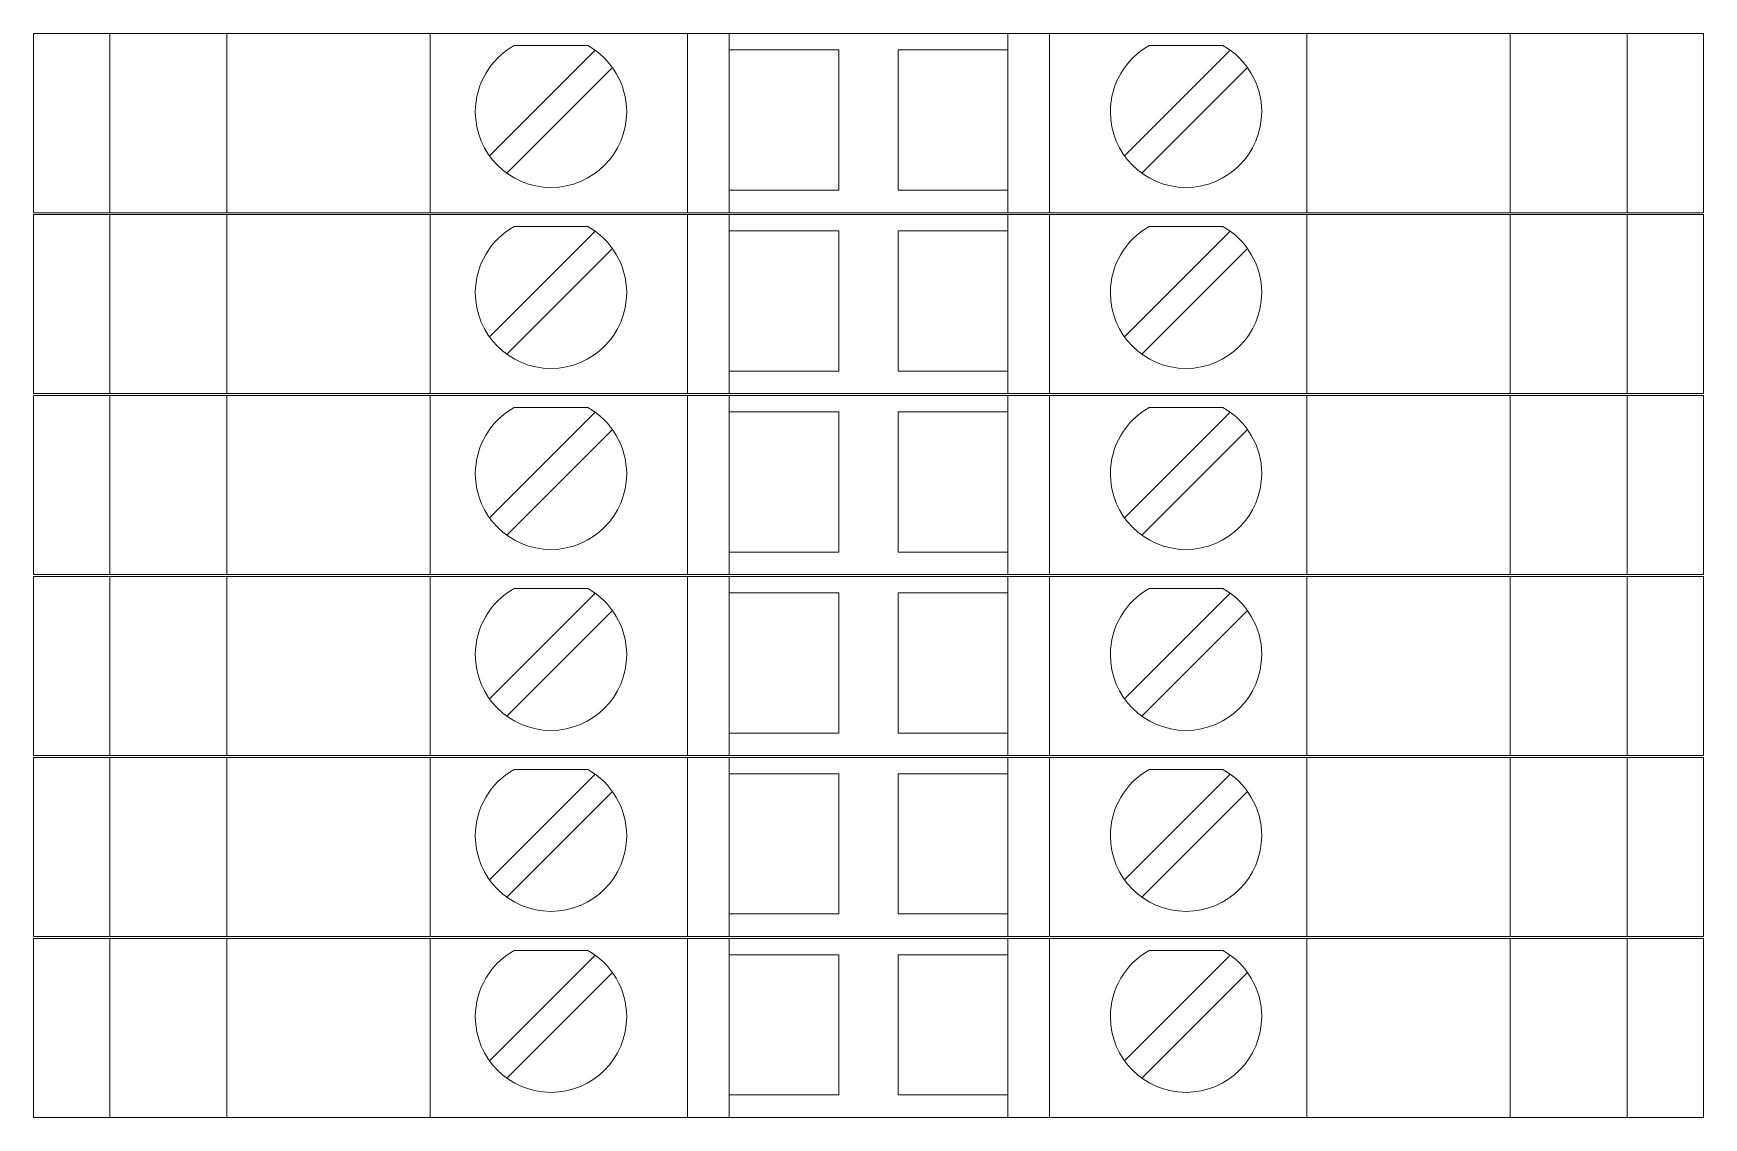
# Model space of a CAD drawing. Header units: millimetres. Extents: x 4962 to 7449, y 754 to 2938.
# Drawn here: x 7143.15 to 7191.15, y 1350.27 to 1381.42 of the extents above; entities that cross this region are included whole.
import ezdxf

# ---------------------------------------------------------------- set-up
doc = ezdxf.new("R2010")
doc.units = ezdxf.units.MM
doc.layers.add('000-PI-ORMAR', color=2, linetype='Continuous')

msp = doc.modelspace()

# ---------------------------------------------------------------- linework, layer by layer
at = {"layer": '000-PI-ORMAR', "color": 0, "linetype": 'ByBlock', "lineweight": 0}
for p, q in [((7143.154, 1381.421), (7143.154, 1381.421)), ((7145.354, 1381.421), (7143.154, 1381.421)), ((7143.154, 1381.421), (7143.154, 1376.271)), ((7145.354, 1381.421), (7145.354, 1381.421)), ((7145.354, 1381.421), (7146.946, 1381.421)), ((7145.354, 1381.421), (7145.354, 1376.271)), ((7146.946, 1381.421), (7149.088, 1381.421)), ((7147.404, 1381.421), (7147.404, 1381.421)), ((7148.715, 1381.421), (7148.715, 1376.271)), ((7149.471, 1381.421), (7149.088, 1381.421)), ((7151.98, 1381.421), (7149.471, 1381.421)), ((7149.654, 1381.421), (7149.654, 1381.421)), ((7151.154, 1381.421), (7151.154, 1381.421)), ((7151.98, 1381.421), (7154.554, 1381.421)), ((7152.304, 1381.421), (7152.304, 1381.421)), ((7154.554, 1381.421), (7161.954, 1381.421)), ((7154.554, 1381.421), (7154.554, 1376.271)), ((7156.97, 1381.071), (7156.97, 1381.071)), ((7159.087, 1381.071), (7156.97, 1381.071)), ((7157.354, 1381.421), (7157.354, 1381.421)), ((7159.087, 1381.071), (7159.087, 1381.071)), ((7161.954, 1381.421), (7163.154, 1381.421)), ((7161.954, 1381.421), (7161.954, 1376.271)), ((7163.154, 1381.421), (7163.154, 1381.421)), ((7163.154, 1381.421), (7171.154, 1381.421)), ((7163.154, 1381.421), (7163.154, 1376.271)), ((7171.154, 1381.421), (7171.154, 1381.421)), ((7171.154, 1381.421), (7172.354, 1381.421)), ((7171.154, 1381.421), (7171.154, 1376.271)), ((7172.354, 1381.421), (7179.754, 1381.421)), ((7172.354, 1381.421), (7172.354, 1376.271)), ((7175.22, 1381.071), (7175.22, 1381.071)), ((7177.337, 1381.071), (7175.22, 1381.071)), ((7177.337, 1381.071), (7177.337, 1381.071)), ((7179.754, 1381.421), (7182.328, 1381.421)), ((7179.754, 1381.421), (7179.754, 1376.271)), ((7184.836, 1381.421), (7182.328, 1381.421)), ((7183.154, 1381.421), (7183.154, 1381.421)), ((7183.454, 1381.421), (7183.454, 1381.421)), ((7184.354, 1381.421), (7184.354, 1381.421)), ((7185.219, 1381.421), (7184.836, 1381.421)), ((7185.219, 1381.421), (7187.362, 1381.421)), ((7185.593, 1381.421), (7185.593, 1376.271)), ((7186.904, 1381.421), (7186.904, 1381.421)), ((7187.362, 1381.421), (7188.954, 1381.421)), ((7188.954, 1381.421), (7188.954, 1381.421)), ((7188.954, 1381.421), (7190.154, 1381.421)), ((7188.954, 1381.421), (7188.954, 1376.271)), ((7189.654, 1381.421), (7189.654, 1381.421)), ((7190.154, 1381.421), (7190.154, 1381.421)), ((7190.154, 1381.421), (7190.471, 1381.421)), ((7191.154, 1381.421), (7190.471, 1381.421)), ((7191.154, 1381.421), (7191.154, 1381.421)), ((7191.154, 1381.421), (7191.154, 1376.271)), ((7159.299, 1380.937), (7156.263, 1377.901)), ((7159.299, 1380.937), (7159.299, 1380.937)), ((7163.154, 1380.946), (7166.304, 1380.946)), ((7163.154, 1380.946), (7163.154, 1380.946)), ((7166.304, 1380.946), (7166.304, 1376.921)), ((7166.304, 1380.946), (7166.304, 1380.946)), ((7168.004, 1376.921), (7168.004, 1380.946)), ((7168.004, 1380.946), (7171.154, 1380.946)), ((7168.004, 1380.946), (7168.004, 1380.946)), ((7171.154, 1380.946), (7171.154, 1380.946)), ((7177.549, 1380.937), (7174.513, 1377.901)), ((7177.549, 1380.937), (7177.549, 1380.937)), ((7156.758, 1377.406), (7159.794, 1380.442)), ((7159.794, 1380.442), (7159.794, 1380.442)), ((7161.954, 1380.471), (7161.954, 1377.871)), ((7161.954, 1380.471), (7161.954, 1380.471)), ((7172.354, 1380.471), (7172.354, 1377.871)), ((7172.354, 1380.471), (7172.354, 1380.471)), ((7175.008, 1377.406), (7178.044, 1380.442)), ((7178.044, 1380.442), (7178.044, 1380.442)), ((7156.263, 1377.901), (7156.263, 1377.901)), ((7161.954, 1377.871), (7161.954, 1377.871)), ((7172.354, 1377.871), (7172.354, 1377.871)), ((7174.513, 1377.901), (7174.513, 1377.901)), ((7156.758, 1377.406), (7156.758, 1377.406)), ((7175.008, 1377.406), (7175.008, 1377.406)), ((7166.304, 1376.921), (7163.154, 1376.921)), ((7163.154, 1376.921), (7163.154, 1376.921)), ((7166.304, 1376.921), (7166.304, 1376.921)), ((7171.154, 1376.921), (7168.004, 1376.921)), ((7168.004, 1376.921), (7168.004, 1376.921)), ((7171.154, 1376.921), (7171.154, 1376.921)), ((7145.354, 1376.271), (7143.154, 1376.271)), ((7143.154, 1376.271), (7143.154, 1376.271)), ((7143.154, 1376.221), (7143.154, 1376.221)), ((7145.354, 1376.221), (7143.154, 1376.221)), ((7143.154, 1376.221), (7143.154, 1371.071)), ((7145.354, 1376.271), (7146.946, 1376.271)), ((7145.354, 1376.271), (7145.354, 1376.271)), ((7145.354, 1376.221), (7145.354, 1376.221)), ((7145.354, 1376.221), (7146.946, 1376.221)), ((7145.354, 1376.221), (7145.354, 1371.071)), ((7146.946, 1376.271), (7149.088, 1376.271)), ((7146.946, 1376.221), (7149.088, 1376.221)), ((7147.404, 1376.271), (7147.404, 1376.271)), ((7147.404, 1376.221), (7147.404, 1376.221)), ((7148.715, 1376.221), (7148.715, 1371.071)), ((7149.088, 1376.271), (7149.471, 1376.271)), ((7149.471, 1376.221), (7149.088, 1376.221)), ((7149.471, 1376.271), (7151.98, 1376.271)), ((7151.98, 1376.221), (7149.471, 1376.221)), ((7149.654, 1376.271), (7149.654, 1376.271)), ((7149.654, 1376.221), (7149.654, 1376.221)), ((7151.154, 1376.221), (7151.154, 1376.221)), ((7151.98, 1376.271), (7154.554, 1376.271)), ((7151.98, 1376.221), (7154.554, 1376.221)), ((7152.304, 1376.271), (7152.304, 1376.271)), ((7152.304, 1376.221), (7152.304, 1376.221)), ((7154.554, 1376.271), (7161.954, 1376.271)), ((7154.554, 1376.221), (7161.954, 1376.221)), ((7154.554, 1376.221), (7154.554, 1371.071)), ((7157.354, 1376.271), (7157.354, 1376.271)), ((7157.354, 1376.221), (7157.354, 1376.221)), ((7161.954, 1376.271), (7163.154, 1376.271)), ((7161.954, 1376.221), (7163.154, 1376.221)), ((7161.954, 1376.221), (7161.954, 1371.071)), ((7163.154, 1376.271), (7171.154, 1376.271)), ((7163.154, 1376.271), (7163.154, 1376.271)), ((7163.154, 1376.221), (7163.154, 1376.221)), ((7163.154, 1376.221), (7171.154, 1376.221)), ((7163.154, 1376.221), (7163.154, 1371.071)), ((7171.154, 1376.271), (7172.354, 1376.271)), ((7171.154, 1376.271), (7171.154, 1376.271)), ((7171.154, 1376.221), (7171.154, 1376.221)), ((7171.154, 1376.221), (7172.354, 1376.221)), ((7171.154, 1376.221), (7171.154, 1371.071)), ((7172.354, 1376.271), (7179.754, 1376.271)), ((7172.354, 1376.221), (7179.754, 1376.221)), ((7172.354, 1376.221), (7172.354, 1371.071)), ((7179.754, 1376.271), (7182.328, 1376.271)), ((7179.754, 1376.221), (7182.328, 1376.221)), ((7179.754, 1376.221), (7179.754, 1371.071)), ((7182.328, 1376.271), (7184.836, 1376.271)), ((7184.836, 1376.221), (7182.328, 1376.221)), ((7183.154, 1376.221), (7183.154, 1376.221)), ((7183.454, 1376.271), (7183.454, 1376.271)), ((7183.454, 1376.221), (7183.454, 1376.221)), ((7184.354, 1376.271), (7184.354, 1376.271)), ((7184.354, 1376.221), (7184.354, 1376.221)), ((7184.836, 1376.271), (7185.219, 1376.271)), ((7185.219, 1376.221), (7184.836, 1376.221)), ((7185.219, 1376.271), (7187.362, 1376.271)), ((7185.219, 1376.221), (7187.362, 1376.221)), ((7185.593, 1376.221), (7185.593, 1371.071)), ((7186.904, 1376.271), (7186.904, 1376.271)), ((7186.904, 1376.221), (7186.904, 1376.221)), ((7187.362, 1376.271), (7188.954, 1376.271)), ((7187.362, 1376.221), (7188.954, 1376.221)), ((7188.954, 1376.271), (7190.154, 1376.271)), ((7188.954, 1376.271), (7188.954, 1376.271)), ((7188.954, 1376.221), (7188.954, 1376.221)), ((7188.954, 1376.221), (7190.154, 1376.221)), ((7188.954, 1376.221), (7188.954, 1371.071)), ((7189.654, 1376.221), (7189.654, 1376.221)), ((7190.154, 1376.271), (7190.471, 1376.271)), ((7190.154, 1376.271), (7190.154, 1376.271)), ((7190.154, 1376.221), (7190.154, 1376.221)), ((7190.154, 1376.221), (7190.471, 1376.221)), ((7191.154, 1376.271), (7190.471, 1376.271)), ((7191.154, 1376.221), (7190.471, 1376.221)), ((7191.154, 1376.271), (7191.154, 1376.271)), ((7191.154, 1376.221), (7191.154, 1376.221)), ((7191.154, 1376.221), (7191.154, 1371.071)), ((7159.299, 1375.737), (7156.263, 1372.701)), ((7156.97, 1375.871), (7156.97, 1375.871)), ((7159.087, 1375.871), (7156.97, 1375.871)), ((7159.087, 1375.871), (7159.087, 1375.871)), ((7159.299, 1375.737), (7159.299, 1375.737)), ((7163.154, 1375.746), (7166.304, 1375.746)), ((7163.154, 1375.746), (7163.154, 1375.746)), ((7166.304, 1375.746), (7166.304, 1371.721)), ((7166.304, 1375.746), (7166.304, 1375.746)), ((7168.004, 1371.721), (7168.004, 1375.746)), ((7168.004, 1375.746), (7171.154, 1375.746)), ((7168.004, 1375.746), (7168.004, 1375.746)), ((7171.154, 1375.746), (7171.154, 1375.746)), ((7177.549, 1375.737), (7174.513, 1372.701)), ((7175.22, 1375.871), (7175.22, 1375.871)), ((7177.337, 1375.871), (7175.22, 1375.871)), ((7177.337, 1375.871), (7177.337, 1375.871)), ((7177.549, 1375.737), (7177.549, 1375.737)), ((7156.758, 1372.206), (7159.794, 1375.242)), ((7159.794, 1375.242), (7159.794, 1375.242)), ((7161.954, 1375.271), (7161.954, 1372.671)), ((7161.954, 1375.271), (7161.954, 1375.271)), ((7172.354, 1375.271), (7172.354, 1372.671)), ((7172.354, 1375.271), (7172.354, 1375.271)), ((7175.008, 1372.206), (7178.044, 1375.242)), ((7178.044, 1375.242), (7178.044, 1375.242)), ((7156.263, 1372.701), (7156.263, 1372.701)), ((7161.954, 1372.671), (7161.954, 1372.671)), ((7172.354, 1372.671), (7172.354, 1372.671)), ((7174.513, 1372.701), (7174.513, 1372.701)), ((7156.758, 1372.206), (7156.758, 1372.206)), ((7175.008, 1372.206), (7175.008, 1372.206)), ((7166.304, 1371.721), (7163.154, 1371.721)), ((7163.154, 1371.721), (7163.154, 1371.721)), ((7166.304, 1371.721), (7166.304, 1371.721)), ((7171.154, 1371.721), (7168.004, 1371.721)), ((7168.004, 1371.721), (7168.004, 1371.721)), ((7171.154, 1371.721), (7171.154, 1371.721)), ((7145.354, 1371.071), (7143.154, 1371.071)), ((7143.154, 1371.071), (7143.154, 1371.071)), ((7143.154, 1371.021), (7143.154, 1371.021)), ((7145.354, 1371.021), (7143.154, 1371.021)), ((7143.154, 1371.021), (7143.154, 1365.871)), ((7145.354, 1371.071), (7146.946, 1371.071)), ((7145.354, 1371.071), (7145.354, 1371.071)), ((7145.354, 1371.021), (7145.354, 1371.021)), ((7145.354, 1371.021), (7146.946, 1371.021)), ((7145.354, 1371.021), (7145.354, 1365.871)), ((7146.946, 1371.071), (7149.088, 1371.071)), ((7146.946, 1371.021), (7149.088, 1371.021)), ((7147.404, 1371.071), (7147.404, 1371.071)), ((7147.404, 1371.021), (7147.404, 1371.021)), ((7148.715, 1371.021), (7148.715, 1365.871)), ((7149.088, 1371.071), (7149.471, 1371.071)), ((7149.471, 1371.021), (7149.088, 1371.021)), ((7149.471, 1371.071), (7151.98, 1371.071)), ((7151.98, 1371.021), (7149.471, 1371.021)), ((7149.654, 1371.071), (7149.654, 1371.071)), ((7149.654, 1371.021), (7149.654, 1371.021)), ((7151.154, 1371.021), (7151.154, 1371.021)), ((7151.98, 1371.071), (7154.554, 1371.071)), ((7151.98, 1371.021), (7154.554, 1371.021)), ((7152.304, 1371.071), (7152.304, 1371.071)), ((7152.304, 1371.021), (7152.304, 1371.021)), ((7154.554, 1371.071), (7161.954, 1371.071)), ((7154.554, 1371.021), (7161.954, 1371.021)), ((7154.554, 1371.021), (7154.554, 1365.871)), ((7157.354, 1371.071), (7157.354, 1371.071)), ((7157.354, 1371.021), (7157.354, 1371.021)), ((7161.954, 1371.071), (7163.154, 1371.071)), ((7161.954, 1371.021), (7163.154, 1371.021)), ((7161.954, 1371.021), (7161.954, 1365.871)), ((7163.154, 1371.071), (7171.154, 1371.071)), ((7163.154, 1371.071), (7163.154, 1371.071)), ((7163.154, 1371.021), (7163.154, 1371.021)), ((7163.154, 1371.021), (7171.154, 1371.021)), ((7163.154, 1371.021), (7163.154, 1365.871)), ((7171.154, 1371.071), (7172.354, 1371.071)), ((7171.154, 1371.071), (7171.154, 1371.071)), ((7171.154, 1371.021), (7171.154, 1371.021)), ((7171.154, 1371.021), (7172.354, 1371.021)), ((7171.154, 1371.021), (7171.154, 1365.871)), ((7172.354, 1371.071), (7179.754, 1371.071)), ((7172.354, 1371.021), (7179.754, 1371.021)), ((7172.354, 1371.021), (7172.354, 1365.871)), ((7179.754, 1371.071), (7182.328, 1371.071)), ((7179.754, 1371.021), (7182.328, 1371.021)), ((7179.754, 1371.021), (7179.754, 1365.871)), ((7182.328, 1371.071), (7184.836, 1371.071)), ((7184.836, 1371.021), (7182.328, 1371.021)), ((7183.154, 1371.021), (7183.154, 1371.021)), ((7183.454, 1371.071), (7183.454, 1371.071)), ((7183.454, 1371.021), (7183.454, 1371.021)), ((7184.354, 1371.071), (7184.354, 1371.071)), ((7184.354, 1371.021), (7184.354, 1371.021)), ((7184.836, 1371.071), (7185.219, 1371.071)), ((7185.219, 1371.021), (7184.836, 1371.021)), ((7185.219, 1371.071), (7187.362, 1371.071)), ((7185.219, 1371.021), (7187.362, 1371.021)), ((7185.593, 1371.021), (7185.593, 1365.871)), ((7186.904, 1371.071), (7186.904, 1371.071)), ((7186.904, 1371.021), (7186.904, 1371.021)), ((7187.362, 1371.071), (7188.954, 1371.071)), ((7187.362, 1371.021), (7188.954, 1371.021)), ((7188.954, 1371.071), (7190.154, 1371.071)), ((7188.954, 1371.071), (7188.954, 1371.071)), ((7188.954, 1371.021), (7188.954, 1371.021)), ((7188.954, 1371.021), (7190.154, 1371.021)), ((7188.954, 1371.021), (7188.954, 1365.871)), ((7189.654, 1371.021), (7189.654, 1371.021)), ((7190.154, 1371.071), (7190.471, 1371.071)), ((7190.154, 1371.071), (7190.154, 1371.071)), ((7190.154, 1371.021), (7190.154, 1371.021)), ((7190.154, 1371.021), (7190.471, 1371.021)), ((7191.154, 1371.071), (7190.471, 1371.071)), ((7191.154, 1371.021), (7190.471, 1371.021)), ((7191.154, 1371.071), (7191.154, 1371.071)), ((7191.154, 1371.021), (7191.154, 1371.021)), ((7191.154, 1371.021), (7191.154, 1365.871)), ((7159.299, 1370.537), (7156.263, 1367.501)), ((7156.97, 1370.671), (7156.97, 1370.671)), ((7159.087, 1370.671), (7156.97, 1370.671)), ((7159.087, 1370.671), (7159.087, 1370.671)), ((7159.299, 1370.537), (7159.299, 1370.537)), ((7163.154, 1370.546), (7166.304, 1370.546)), ((7163.154, 1370.546), (7163.154, 1370.546)), ((7166.304, 1370.546), (7166.304, 1366.521)), ((7166.304, 1370.546), (7166.304, 1370.546)), ((7168.004, 1366.521), (7168.004, 1370.546)), ((7168.004, 1370.546), (7171.154, 1370.546)), ((7168.004, 1370.546), (7168.004, 1370.546)), ((7171.154, 1370.546), (7171.154, 1370.546)), ((7177.549, 1370.537), (7174.513, 1367.501)), ((7175.22, 1370.671), (7175.22, 1370.671)), ((7177.337, 1370.671), (7175.22, 1370.671)), ((7177.337, 1370.671), (7177.337, 1370.671)), ((7177.549, 1370.537), (7177.549, 1370.537)), ((7156.758, 1367.006), (7159.794, 1370.042)), ((7159.794, 1370.042), (7159.794, 1370.042)), ((7161.954, 1370.071), (7161.954, 1367.471)), ((7161.954, 1370.071), (7161.954, 1370.071)), ((7172.354, 1370.071), (7172.354, 1367.471)), ((7172.354, 1370.071), (7172.354, 1370.071)), ((7175.008, 1367.006), (7178.044, 1370.042)), ((7178.044, 1370.042), (7178.044, 1370.042)), ((7156.263, 1367.501), (7156.263, 1367.501)), ((7161.954, 1367.471), (7161.954, 1367.471)), ((7172.354, 1367.471), (7172.354, 1367.471)), ((7174.513, 1367.501), (7174.513, 1367.501)), ((7156.758, 1367.006), (7156.758, 1367.006)), ((7175.008, 1367.006), (7175.008, 1367.006)), ((7166.304, 1366.521), (7163.154, 1366.521)), ((7163.154, 1366.521), (7163.154, 1366.521)), ((7166.304, 1366.521), (7166.304, 1366.521)), ((7171.154, 1366.521), (7168.004, 1366.521)), ((7168.004, 1366.521), (7168.004, 1366.521)), ((7171.154, 1366.521), (7171.154, 1366.521)), ((7145.354, 1365.871), (7143.154, 1365.871)), ((7143.154, 1365.871), (7143.154, 1365.871)), ((7143.154, 1365.821), (7143.154, 1365.821)), ((7145.354, 1365.821), (7143.154, 1365.821)), ((7143.154, 1365.821), (7143.154, 1360.671)), ((7145.354, 1365.871), (7146.946, 1365.871)), ((7145.354, 1365.871), (7145.354, 1365.871)), ((7145.354, 1365.821), (7145.354, 1365.821)), ((7145.354, 1365.821), (7146.946, 1365.821)), ((7145.354, 1365.821), (7145.354, 1360.671)), ((7146.946, 1365.871), (7149.088, 1365.871)), ((7146.946, 1365.821), (7149.088, 1365.821)), ((7147.404, 1365.871), (7147.404, 1365.871)), ((7147.404, 1365.821), (7147.404, 1365.821)), ((7148.715, 1365.821), (7148.715, 1360.671)), ((7149.088, 1365.871), (7149.471, 1365.871)), ((7149.471, 1365.821), (7149.088, 1365.821)), ((7149.471, 1365.871), (7151.98, 1365.871)), ((7151.98, 1365.821), (7149.471, 1365.821)), ((7149.654, 1365.871), (7149.654, 1365.871)), ((7149.654, 1365.821), (7149.654, 1365.821)), ((7151.154, 1365.821), (7151.154, 1365.821)), ((7151.98, 1365.871), (7154.554, 1365.871)), ((7151.98, 1365.821), (7154.554, 1365.821)), ((7152.304, 1365.871), (7152.304, 1365.871)), ((7152.304, 1365.821), (7152.304, 1365.821)), ((7154.554, 1365.871), (7161.954, 1365.871)), ((7154.554, 1365.821), (7161.954, 1365.821)), ((7154.554, 1365.821), (7154.554, 1360.671)), ((7157.354, 1365.871), (7157.354, 1365.871)), ((7157.354, 1365.821), (7157.354, 1365.821)), ((7161.954, 1365.871), (7163.154, 1365.871)), ((7161.954, 1365.821), (7163.154, 1365.821)), ((7161.954, 1365.821), (7161.954, 1360.671)), ((7163.154, 1365.871), (7171.154, 1365.871)), ((7163.154, 1365.871), (7163.154, 1365.871)), ((7163.154, 1365.821), (7163.154, 1365.821)), ((7163.154, 1365.821), (7171.154, 1365.821)), ((7163.154, 1365.821), (7163.154, 1360.671)), ((7171.154, 1365.871), (7172.354, 1365.871)), ((7171.154, 1365.871), (7171.154, 1365.871)), ((7171.154, 1365.821), (7171.154, 1365.821)), ((7171.154, 1365.821), (7172.354, 1365.821)), ((7171.154, 1365.821), (7171.154, 1360.671)), ((7172.354, 1365.871), (7179.754, 1365.871)), ((7172.354, 1365.821), (7179.754, 1365.821)), ((7172.354, 1365.821), (7172.354, 1360.671)), ((7179.754, 1365.871), (7182.328, 1365.871)), ((7179.754, 1365.821), (7182.328, 1365.821)), ((7179.754, 1365.821), (7179.754, 1360.671)), ((7182.328, 1365.871), (7184.836, 1365.871)), ((7184.836, 1365.821), (7182.328, 1365.821)), ((7183.154, 1365.821), (7183.154, 1365.821)), ((7183.454, 1365.871), (7183.454, 1365.871)), ((7183.454, 1365.821), (7183.454, 1365.821)), ((7184.354, 1365.871), (7184.354, 1365.871)), ((7184.354, 1365.821), (7184.354, 1365.821)), ((7184.836, 1365.871), (7185.219, 1365.871)), ((7185.219, 1365.821), (7184.836, 1365.821)), ((7185.219, 1365.871), (7187.362, 1365.871)), ((7185.219, 1365.821), (7187.362, 1365.821)), ((7185.593, 1365.821), (7185.593, 1360.671)), ((7186.904, 1365.871), (7186.904, 1365.871)), ((7186.904, 1365.821), (7186.904, 1365.821)), ((7187.362, 1365.871), (7188.954, 1365.871)), ((7187.362, 1365.821), (7188.954, 1365.821)), ((7188.954, 1365.871), (7190.154, 1365.871)), ((7188.954, 1365.871), (7188.954, 1365.871)), ((7188.954, 1365.821), (7188.954, 1365.821)), ((7188.954, 1365.821), (7190.154, 1365.821)), ((7188.954, 1365.821), (7188.954, 1360.671)), ((7189.654, 1365.821), (7189.654, 1365.821)), ((7190.154, 1365.871), (7190.471, 1365.871)), ((7190.154, 1365.871), (7190.154, 1365.871)), ((7190.154, 1365.821), (7190.154, 1365.821)), ((7190.154, 1365.821), (7190.471, 1365.821)), ((7191.154, 1365.871), (7190.471, 1365.871)), ((7191.154, 1365.821), (7190.471, 1365.821)), ((7191.154, 1365.871), (7191.154, 1365.871)), ((7191.154, 1365.821), (7191.154, 1365.821)), ((7191.154, 1365.821), (7191.154, 1360.671)), ((7159.299, 1365.337), (7156.263, 1362.301)), ((7156.97, 1365.471), (7156.97, 1365.471)), ((7159.087, 1365.471), (7156.97, 1365.471)), ((7159.087, 1365.471), (7159.087, 1365.471)), ((7159.299, 1365.337), (7159.299, 1365.337)), ((7163.154, 1365.346), (7166.304, 1365.346)), ((7163.154, 1365.346), (7163.154, 1365.346)), ((7166.304, 1365.346), (7166.304, 1361.321)), ((7166.304, 1365.346), (7166.304, 1365.346)), ((7168.004, 1361.321), (7168.004, 1365.346)), ((7168.004, 1365.346), (7171.154, 1365.346)), ((7168.004, 1365.346), (7168.004, 1365.346)), ((7171.154, 1365.346), (7171.154, 1365.346)), ((7177.549, 1365.337), (7174.513, 1362.301)), ((7175.22, 1365.471), (7175.22, 1365.471)), ((7177.337, 1365.471), (7175.22, 1365.471)), ((7177.337, 1365.471), (7177.337, 1365.471)), ((7177.549, 1365.337), (7177.549, 1365.337)), ((7156.758, 1361.806), (7159.794, 1364.842)), ((7159.794, 1364.842), (7159.794, 1364.842)), ((7161.954, 1364.871), (7161.954, 1362.271)), ((7161.954, 1364.871), (7161.954, 1364.871)), ((7172.354, 1364.871), (7172.354, 1362.271)), ((7172.354, 1364.871), (7172.354, 1364.871)), ((7175.008, 1361.806), (7178.044, 1364.842)), ((7178.044, 1364.842), (7178.044, 1364.842)), ((7156.263, 1362.301), (7156.263, 1362.301)), ((7161.954, 1362.271), (7161.954, 1362.271)), ((7172.354, 1362.271), (7172.354, 1362.271)), ((7174.513, 1362.301), (7174.513, 1362.301)), ((7156.758, 1361.806), (7156.758, 1361.806)), ((7175.008, 1361.806), (7175.008, 1361.806)), ((7166.304, 1361.321), (7163.154, 1361.321)), ((7163.154, 1361.321), (7163.154, 1361.321)), ((7166.304, 1361.321), (7166.304, 1361.321)), ((7171.154, 1361.321), (7168.004, 1361.321)), ((7168.004, 1361.321), (7168.004, 1361.321)), ((7171.154, 1361.321), (7171.154, 1361.321)), ((7145.354, 1360.671), (7143.154, 1360.671)), ((7143.154, 1360.671), (7143.154, 1360.671)), ((7143.154, 1360.621), (7143.154, 1360.621)), ((7145.354, 1360.621), (7143.154, 1360.621)), ((7143.154, 1360.621), (7143.154, 1355.471)), ((7145.354, 1360.671), (7146.946, 1360.671)), ((7145.354, 1360.671), (7145.354, 1360.671)), ((7145.354, 1360.621), (7145.354, 1360.621)), ((7145.354, 1360.621), (7146.946, 1360.621)), ((7145.354, 1360.621), (7145.354, 1355.471)), ((7146.946, 1360.671), (7149.088, 1360.671)), ((7146.946, 1360.621), (7149.088, 1360.621)), ((7147.404, 1360.671), (7147.404, 1360.671)), ((7147.404, 1360.621), (7147.404, 1360.621)), ((7148.715, 1360.621), (7148.715, 1355.471)), ((7149.088, 1360.671), (7149.471, 1360.671)), ((7149.471, 1360.621), (7149.088, 1360.621)), ((7149.471, 1360.671), (7151.98, 1360.671)), ((7151.98, 1360.621), (7149.471, 1360.621)), ((7149.654, 1360.671), (7149.654, 1360.671)), ((7149.654, 1360.621), (7149.654, 1360.621)), ((7151.154, 1360.621), (7151.154, 1360.621)), ((7151.98, 1360.671), (7154.554, 1360.671)), ((7151.98, 1360.621), (7154.554, 1360.621)), ((7152.304, 1360.671), (7152.304, 1360.671)), ((7152.304, 1360.621), (7152.304, 1360.621)), ((7154.554, 1360.671), (7161.954, 1360.671)), ((7154.554, 1360.621), (7161.954, 1360.621)), ((7154.554, 1360.621), (7154.554, 1355.471)), ((7157.354, 1360.671), (7157.354, 1360.671)), ((7157.354, 1360.621), (7157.354, 1360.621)), ((7161.954, 1360.671), (7163.154, 1360.671)), ((7161.954, 1360.621), (7163.154, 1360.621)), ((7161.954, 1360.621), (7161.954, 1355.471)), ((7163.154, 1360.671), (7171.154, 1360.671)), ((7163.154, 1360.671), (7163.154, 1360.671)), ((7163.154, 1360.621), (7163.154, 1360.621)), ((7163.154, 1360.621), (7171.154, 1360.621)), ((7163.154, 1360.621), (7163.154, 1355.471)), ((7171.154, 1360.671), (7172.354, 1360.671)), ((7171.154, 1360.671), (7171.154, 1360.671)), ((7171.154, 1360.621), (7171.154, 1360.621)), ((7171.154, 1360.621), (7172.354, 1360.621)), ((7171.154, 1360.621), (7171.154, 1355.471)), ((7172.354, 1360.671), (7179.754, 1360.671)), ((7172.354, 1360.621), (7179.754, 1360.621)), ((7172.354, 1360.621), (7172.354, 1355.471)), ((7179.754, 1360.671), (7182.328, 1360.671)), ((7179.754, 1360.621), (7182.328, 1360.621)), ((7179.754, 1360.621), (7179.754, 1355.471)), ((7182.328, 1360.671), (7184.836, 1360.671)), ((7184.836, 1360.621), (7182.328, 1360.621)), ((7183.154, 1360.621), (7183.154, 1360.621)), ((7183.454, 1360.671), (7183.454, 1360.671)), ((7183.454, 1360.621), (7183.454, 1360.621)), ((7184.354, 1360.671), (7184.354, 1360.671)), ((7184.354, 1360.621), (7184.354, 1360.621)), ((7184.836, 1360.671), (7185.219, 1360.671)), ((7185.219, 1360.621), (7184.836, 1360.621)), ((7185.219, 1360.671), (7187.362, 1360.671)), ((7185.219, 1360.621), (7187.362, 1360.621)), ((7185.593, 1360.621), (7185.593, 1355.471)), ((7186.904, 1360.671), (7186.904, 1360.671)), ((7186.904, 1360.621), (7186.904, 1360.621)), ((7187.362, 1360.671), (7188.954, 1360.671)), ((7187.362, 1360.621), (7188.954, 1360.621)), ((7188.954, 1360.671), (7190.154, 1360.671)), ((7188.954, 1360.671), (7188.954, 1360.671)), ((7188.954, 1360.621), (7188.954, 1360.621)), ((7188.954, 1360.621), (7190.154, 1360.621)), ((7188.954, 1360.621), (7188.954, 1355.471)), ((7189.654, 1360.621), (7189.654, 1360.621)), ((7190.154, 1360.671), (7190.471, 1360.671)), ((7190.154, 1360.671), (7190.154, 1360.671)), ((7190.154, 1360.621), (7190.154, 1360.621)), ((7190.154, 1360.621), (7190.471, 1360.621)), ((7191.154, 1360.671), (7190.471, 1360.671)), ((7191.154, 1360.621), (7190.471, 1360.621)), ((7191.154, 1360.671), (7191.154, 1360.671)), ((7191.154, 1360.621), (7191.154, 1360.621)), ((7191.154, 1360.621), (7191.154, 1355.471)), ((7159.299, 1360.137), (7156.263, 1357.101)), ((7156.97, 1360.271), (7156.97, 1360.271)), ((7159.087, 1360.271), (7156.97, 1360.271)), ((7159.087, 1360.271), (7159.087, 1360.271)), ((7159.299, 1360.137), (7159.299, 1360.137)), ((7163.154, 1360.146), (7166.304, 1360.146)), ((7163.154, 1360.146), (7163.154, 1360.146)), ((7166.304, 1360.146), (7166.304, 1356.121)), ((7166.304, 1360.146), (7166.304, 1360.146)), ((7168.004, 1356.121), (7168.004, 1360.146)), ((7168.004, 1360.146), (7171.154, 1360.146)), ((7168.004, 1360.146), (7168.004, 1360.146)), ((7171.154, 1360.146), (7171.154, 1360.146)), ((7177.549, 1360.137), (7174.513, 1357.101)), ((7175.22, 1360.271), (7175.22, 1360.271)), ((7177.337, 1360.271), (7175.22, 1360.271)), ((7177.337, 1360.271), (7177.337, 1360.271)), ((7177.549, 1360.137), (7177.549, 1360.137)), ((7156.758, 1356.606), (7159.794, 1359.642)), ((7159.794, 1359.642), (7159.794, 1359.642)), ((7161.954, 1359.671), (7161.954, 1357.071)), ((7161.954, 1359.671), (7161.954, 1359.671)), ((7172.354, 1359.671), (7172.354, 1357.071)), ((7172.354, 1359.671), (7172.354, 1359.671)), ((7175.008, 1356.606), (7178.044, 1359.642)), ((7178.044, 1359.642), (7178.044, 1359.642)), ((7156.263, 1357.101), (7156.263, 1357.101)), ((7161.954, 1357.071), (7161.954, 1357.071)), ((7172.354, 1357.071), (7172.354, 1357.071)), ((7174.513, 1357.101), (7174.513, 1357.101)), ((7156.758, 1356.606), (7156.758, 1356.606)), ((7175.008, 1356.606), (7175.008, 1356.606)), ((7166.304, 1356.121), (7163.154, 1356.121)), ((7163.154, 1356.121), (7163.154, 1356.121)), ((7166.304, 1356.121), (7166.304, 1356.121)), ((7171.154, 1356.121), (7168.004, 1356.121)), ((7168.004, 1356.121), (7168.004, 1356.121)), ((7171.154, 1356.121), (7171.154, 1356.121)), ((7145.354, 1355.471), (7143.154, 1355.471)), ((7143.154, 1355.471), (7143.154, 1355.471)), ((7143.154, 1355.421), (7143.154, 1355.421)), ((7145.354, 1355.421), (7143.154, 1355.421)), ((7143.154, 1355.421), (7143.154, 1350.271)), ((7145.354, 1355.471), (7146.946, 1355.471)), ((7145.354, 1355.471), (7145.354, 1355.471)), ((7145.354, 1355.421), (7145.354, 1355.421)), ((7145.354, 1355.421), (7146.946, 1355.421)), ((7145.354, 1355.421), (7145.354, 1350.271)), ((7146.946, 1355.471), (7149.088, 1355.471)), ((7146.946, 1355.421), (7149.088, 1355.421)), ((7147.404, 1355.471), (7147.404, 1355.471)), ((7147.404, 1355.421), (7147.404, 1355.421)), ((7148.715, 1355.421), (7148.715, 1350.271)), ((7149.088, 1355.471), (7149.471, 1355.471)), ((7149.471, 1355.421), (7149.088, 1355.421)), ((7149.471, 1355.471), (7151.98, 1355.471)), ((7151.98, 1355.421), (7149.471, 1355.421)), ((7149.654, 1355.471), (7149.654, 1355.471)), ((7149.654, 1355.421), (7149.654, 1355.421)), ((7151.154, 1355.421), (7151.154, 1355.421)), ((7151.98, 1355.471), (7154.554, 1355.471)), ((7151.98, 1355.421), (7154.554, 1355.421)), ((7152.304, 1355.471), (7152.304, 1355.471)), ((7152.304, 1355.421), (7152.304, 1355.421)), ((7154.554, 1355.471), (7161.954, 1355.471)), ((7154.554, 1355.421), (7161.954, 1355.421)), ((7154.554, 1355.421), (7154.554, 1350.271)), ((7156.97, 1355.071), (7156.97, 1355.071)), ((7159.087, 1355.071), (7156.97, 1355.071)), ((7157.354, 1355.471), (7157.354, 1355.471)), ((7157.354, 1355.421), (7157.354, 1355.421)), ((7159.087, 1355.071), (7159.087, 1355.071)), ((7161.954, 1355.471), (7163.154, 1355.471)), ((7161.954, 1355.421), (7163.154, 1355.421)), ((7161.954, 1355.421), (7161.954, 1350.271)), ((7163.154, 1355.471), (7171.154, 1355.471)), ((7163.154, 1355.471), (7163.154, 1355.471)), ((7163.154, 1355.421), (7163.154, 1355.421)), ((7163.154, 1355.421), (7171.154, 1355.421)), ((7163.154, 1355.421), (7163.154, 1350.271)), ((7171.154, 1355.471), (7172.354, 1355.471)), ((7171.154, 1355.471), (7171.154, 1355.471)), ((7171.154, 1355.421), (7171.154, 1355.421)), ((7171.154, 1355.421), (7172.354, 1355.421)), ((7171.154, 1355.421), (7171.154, 1350.271)), ((7172.354, 1355.471), (7179.754, 1355.471)), ((7172.354, 1355.421), (7179.754, 1355.421)), ((7172.354, 1355.421), (7172.354, 1350.271)), ((7175.22, 1355.071), (7175.22, 1355.071)), ((7177.337, 1355.071), (7175.22, 1355.071)), ((7177.337, 1355.071), (7177.337, 1355.071)), ((7179.754, 1355.471), (7182.328, 1355.471)), ((7179.754, 1355.421), (7182.328, 1355.421)), ((7179.754, 1355.421), (7179.754, 1350.271)), ((7182.328, 1355.471), (7184.836, 1355.471)), ((7184.836, 1355.421), (7182.328, 1355.421)), ((7183.154, 1355.421), (7183.154, 1355.421)), ((7183.454, 1355.471), (7183.454, 1355.471)), ((7183.454, 1355.421), (7183.454, 1355.421)), ((7184.354, 1355.471), (7184.354, 1355.471)), ((7184.354, 1355.421), (7184.354, 1355.421)), ((7184.836, 1355.471), (7185.219, 1355.471)), ((7185.219, 1355.421), (7184.836, 1355.421)), ((7185.219, 1355.471), (7187.362, 1355.471)), ((7185.219, 1355.421), (7187.362, 1355.421)), ((7185.593, 1355.421), (7185.593, 1350.271)), ((7186.904, 1355.471), (7186.904, 1355.471)), ((7186.904, 1355.421), (7186.904, 1355.421)), ((7187.362, 1355.471), (7188.954, 1355.471)), ((7187.362, 1355.421), (7188.954, 1355.421)), ((7188.954, 1355.471), (7190.154, 1355.471)), ((7188.954, 1355.471), (7188.954, 1355.471)), ((7188.954, 1355.421), (7188.954, 1355.421)), ((7188.954, 1355.421), (7190.154, 1355.421)), ((7188.954, 1355.421), (7188.954, 1350.271)), ((7189.654, 1355.421), (7189.654, 1355.421)), ((7190.154, 1355.471), (7190.471, 1355.471)), ((7190.154, 1355.471), (7190.154, 1355.471)), ((7190.154, 1355.421), (7190.154, 1355.421)), ((7190.154, 1355.421), (7190.471, 1355.421)), ((7191.154, 1355.471), (7190.471, 1355.471)), ((7191.154, 1355.421), (7190.471, 1355.421)), ((7191.154, 1355.471), (7191.154, 1355.471)), ((7191.154, 1355.421), (7191.154, 1355.421)), ((7191.154, 1355.421), (7191.154, 1350.271)), ((7159.299, 1354.937), (7156.263, 1351.901)), ((7159.299, 1354.937), (7159.299, 1354.937)), ((7163.154, 1354.946), (7166.304, 1354.946)), ((7163.154, 1354.946), (7163.154, 1354.946)), ((7166.304, 1354.946), (7166.304, 1350.921)), ((7166.304, 1354.946), (7166.304, 1354.946)), ((7168.004, 1350.921), (7168.004, 1354.946)), ((7168.004, 1354.946), (7171.154, 1354.946)), ((7168.004, 1354.946), (7168.004, 1354.946)), ((7171.154, 1354.946), (7171.154, 1354.946)), ((7177.549, 1354.937), (7174.513, 1351.901)), ((7177.549, 1354.937), (7177.549, 1354.937)), ((7156.758, 1351.406), (7159.794, 1354.442)), ((7159.794, 1354.442), (7159.794, 1354.442)), ((7161.954, 1354.471), (7161.954, 1351.871)), ((7161.954, 1354.471), (7161.954, 1354.471)), ((7172.354, 1354.471), (7172.354, 1351.871)), ((7172.354, 1354.471), (7172.354, 1354.471)), ((7175.008, 1351.406), (7178.044, 1354.442)), ((7178.044, 1354.442), (7178.044, 1354.442)), ((7156.263, 1351.901), (7156.263, 1351.901)), ((7161.954, 1351.871), (7161.954, 1351.871)), ((7172.354, 1351.871), (7172.354, 1351.871)), ((7174.513, 1351.901), (7174.513, 1351.901)), ((7156.758, 1351.406), (7156.758, 1351.406)), ((7175.008, 1351.406), (7175.008, 1351.406)), ((7166.304, 1350.921), (7163.154, 1350.921)), ((7163.154, 1350.921), (7163.154, 1350.921)), ((7166.304, 1350.921), (7166.304, 1350.921)), ((7171.154, 1350.921), (7168.004, 1350.921)), ((7168.004, 1350.921), (7168.004, 1350.921)), ((7171.154, 1350.921), (7171.154, 1350.921)), ((7145.354, 1350.271), (7143.154, 1350.271)), ((7143.154, 1350.271), (7143.154, 1350.271)), ((7145.354, 1350.271), (7146.946, 1350.271)), ((7145.354, 1350.271), (7145.354, 1350.271)), ((7146.946, 1350.271), (7149.088, 1350.271)), ((7147.404, 1350.271), (7147.404, 1350.271)), ((7149.088, 1350.271), (7149.471, 1350.271)), ((7149.471, 1350.271), (7151.98, 1350.271)), ((7149.654, 1350.271), (7149.654, 1350.271)), ((7151.98, 1350.271), (7154.554, 1350.271)), ((7152.304, 1350.271), (7152.304, 1350.271)), ((7154.554, 1350.271), (7161.954, 1350.271)), ((7157.354, 1350.271), (7157.354, 1350.271)), ((7161.954, 1350.271), (7163.154, 1350.271)), ((7163.154, 1350.271), (7171.154, 1350.271)), ((7163.154, 1350.271), (7163.154, 1350.271)), ((7171.154, 1350.271), (7172.354, 1350.271)), ((7171.154, 1350.271), (7171.154, 1350.271)), ((7172.354, 1350.271), (7179.754, 1350.271)), ((7179.754, 1350.271), (7182.328, 1350.271)), ((7182.328, 1350.271), (7184.836, 1350.271)), ((7183.454, 1350.271), (7183.454, 1350.271)), ((7184.354, 1350.271), (7184.354, 1350.271)), ((7184.836, 1350.271), (7185.219, 1350.271)), ((7185.219, 1350.271), (7187.362, 1350.271)), ((7186.904, 1350.271), (7186.904, 1350.271)), ((7187.362, 1350.271), (7188.954, 1350.271)), ((7188.954, 1350.271), (7190.154, 1350.271)), ((7188.954, 1350.271), (7188.954, 1350.271)), ((7190.154, 1350.271), (7190.471, 1350.271)), ((7190.154, 1350.271), (7190.154, 1350.271)), ((7191.154, 1350.271), (7190.471, 1350.271)), ((7191.154, 1350.271), (7191.154, 1350.271))]:
    msp.add_line(p, q, dxfattribs=at)
for centre, start, end in [((7158.029, 1379.171), 119.1246, 180), ((7158.029, 1379.171), 0, 60.8754), ((7176.279, 1379.171), 119.1246, 180), ((7176.279, 1379.171), 0, 60.8754), ((7158.029, 1379.171), 180, 0), ((7176.279, 1379.171), 180, 0), ((7158.029, 1373.971), 119.1246, 180), ((7158.029, 1373.971), 0, 60.8754), ((7176.279, 1373.971), 119.1246, 180), ((7176.279, 1373.971), 0, 60.8754), ((7158.029, 1373.971), 180, 0), ((7176.279, 1373.971), 180, 0), ((7158.029, 1368.771), 119.1246, 180), ((7158.029, 1368.771), 0, 60.8754), ((7176.279, 1368.771), 119.1246, 180), ((7176.279, 1368.771), 0, 60.8754), ((7158.029, 1368.771), 180, 0), ((7176.279, 1368.771), 180, 0), ((7158.029, 1363.571), 119.1246, 180), ((7158.029, 1363.571), 0, 60.8754), ((7176.279, 1363.571), 119.1246, 180), ((7176.279, 1363.571), 0, 60.8754), ((7158.029, 1363.571), 180, 0), ((7176.279, 1363.571), 180, 0), ((7158.029, 1358.371), 119.1246, 180), ((7158.029, 1358.371), 0, 60.8754), ((7176.279, 1358.371), 119.1246, 180), ((7176.279, 1358.371), 0, 60.8754), ((7158.029, 1358.371), 180, 0), ((7176.279, 1358.371), 180, 0), ((7158.029, 1353.171), 119.1246, 180), ((7158.029, 1353.171), 0, 60.8754), ((7176.279, 1353.171), 119.1246, 180), ((7176.279, 1353.171), 0, 60.8754), ((7158.029, 1353.171), 180, 0), ((7176.279, 1353.171), 180, 0)]:
    msp.add_arc(centre, 2.175, start, end, dxfattribs=at)

doc.saveas('drawing.dxf')
